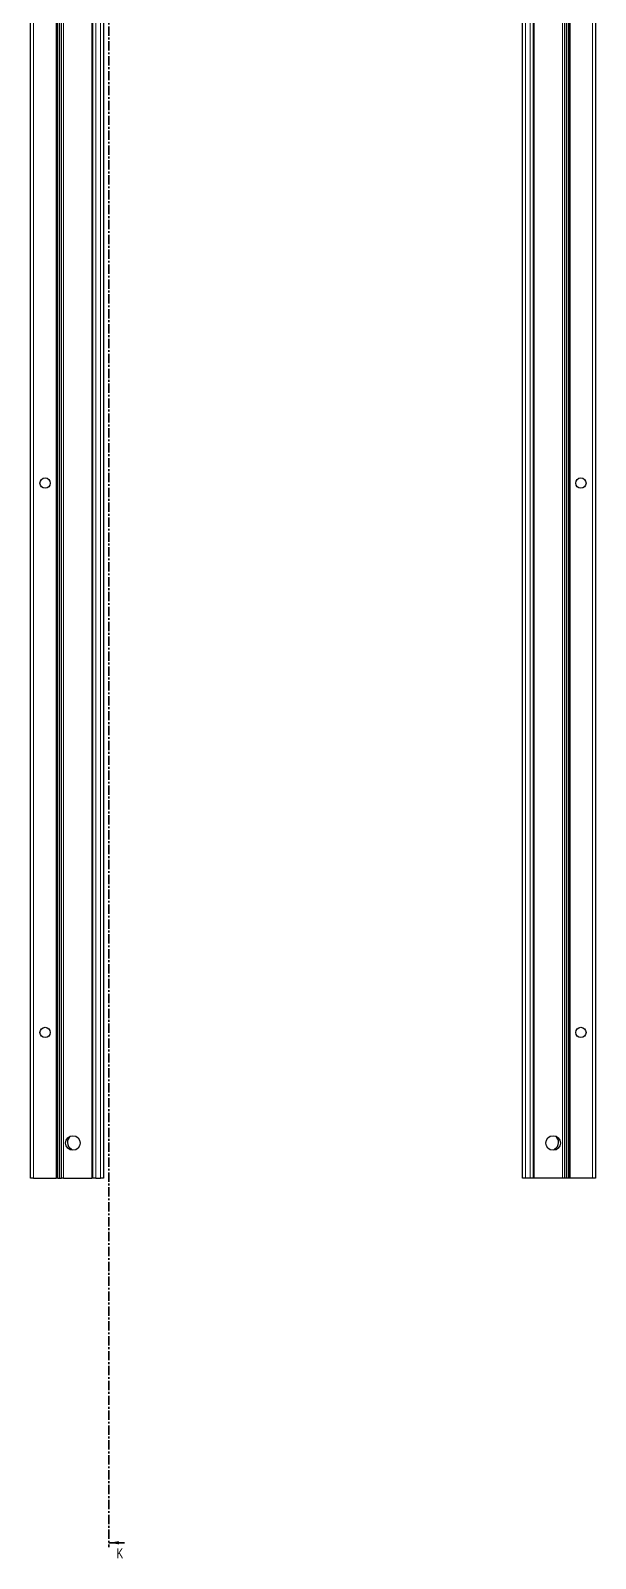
# Model space of a CAD drawing. Header units: millimetres. Extents: x -199 to 2744, y -1647 to 1507.
# Drawn here: x 1263 to 1649, y -1111 to -68 of the extents above; entities that cross this region are included whole.
import ezdxf

# ---------------------------------------------------------------- set-up
doc = ezdxf.new("R2010")
doc.units = ezdxf.units.MM
doc.linetypes.add('CENTER', pattern=[10.16, 6.35, -1.27, 1.27, -1.27])
doc.styles.add('SLDTEXTSTYLE0', font='TXT', dxfattribs={"width": 0.75})

msp = doc.modelspace()

# ---------------------------------------------------------------- linework, layer by layer
at = {"color": 7, "linetype": 'CENTER', "lineweight": 35}
msp.add_line((1316.72, 1499.09), (1316.72, -1103.67), dxfattribs=at)
at = {"color": 7, "linetype": 'Continuous', "lineweight": 25}
for p, q in [((1263.29, -851.79), (1263.29, 647.21)), ((1283.08, 647.21), (1283.08, -851.79)), ((1283.11, 647.21), (1283.11, -851.79)), ((1305.79, -851.79), (1305.79, 647.21)), ((1312.99, 647.21), (1312.99, -851.79)), ((1598.99, -851.79), (1598.99, 647.21)), ((1606.19, 647.21), (1606.19, -851.79)), ((1628.86, -851.79), (1628.86, 647.21)), ((1628.89, -851.79), (1628.89, 647.21)), ((1648.69, 647.21), (1648.69, -851.79)), ((1281.29, -76.54), (1281.29, -28.04)), ((1630.69, -28.04), (1630.69, -76.54)), ((1281.35, -76.65), (1281.29, -76.54)), ((1281.29, -76.54), (1281.29, -78.04)), ((1281.29, -78.04), (1281.35, -77.94)), ((1281.29, -126.54), (1281.29, -78.04)), ((1281.35, -77.94), (1281.35, -76.65)), ((1630.69, -76.54), (1630.62, -76.65)), ((1630.62, -76.65), (1630.62, -77.94)), ((1630.62, -77.94), (1630.69, -78.04)), ((1630.69, -78.04), (1630.69, -76.54)), ((1630.69, -78.04), (1630.69, -126.54)), ((1281.35, -126.65), (1281.29, -126.54)), ((1281.29, -126.54), (1281.29, -128.04)), ((1281.29, -128.04), (1281.35, -127.94)), ((1281.29, -176.54), (1281.29, -128.04)), ((1281.35, -127.94), (1281.35, -126.65)), ((1630.69, -126.54), (1630.62, -126.65)), ((1630.62, -126.65), (1630.62, -127.94)), ((1630.62, -127.94), (1630.69, -128.04)), ((1630.69, -128.04), (1630.69, -126.54)), ((1630.69, -128.04), (1630.69, -176.54)), ((1281.35, -176.65), (1281.29, -176.54)), ((1281.29, -176.54), (1281.29, -178.04)), ((1281.35, -177.94), (1281.35, -176.65)), ((1630.69, -176.54), (1630.62, -176.65)), ((1630.62, -176.65), (1630.62, -177.94)), ((1630.69, -178.04), (1630.69, -176.54)), ((1281.29, -178.04), (1281.35, -177.94)), ((1281.29, -226.54), (1281.29, -178.04)), ((1630.62, -177.94), (1630.69, -178.04)), ((1630.69, -178.04), (1630.69, -226.54)), ((1281.35, -226.65), (1281.29, -226.54)), ((1281.29, -226.54), (1281.29, -228.04)), ((1281.29, -228.04), (1281.35, -227.94)), ((1281.29, -276.54), (1281.29, -228.04)), ((1281.35, -227.94), (1281.35, -226.65)), ((1630.69, -226.54), (1630.62, -226.65)), ((1630.62, -226.65), (1630.62, -227.94)), ((1630.62, -227.94), (1630.69, -228.04)), ((1630.69, -228.04), (1630.69, -226.54)), ((1630.69, -228.04), (1630.69, -276.54)), ((1281.35, -276.65), (1281.29, -276.54)), ((1281.29, -276.54), (1281.29, -278.04)), ((1281.29, -278.04), (1281.35, -277.94)), ((1281.29, -326.54), (1281.29, -278.04)), ((1281.35, -277.94), (1281.35, -276.65)), ((1630.69, -276.54), (1630.62, -276.65)), ((1630.62, -276.65), (1630.62, -277.94)), ((1630.62, -277.94), (1630.69, -278.04)), ((1630.69, -278.04), (1630.69, -276.54)), ((1630.69, -278.04), (1630.69, -326.54)), ((1281.35, -326.65), (1281.29, -326.54)), ((1281.29, -326.54), (1281.29, -328.04)), ((1281.29, -328.04), (1281.35, -327.94)), ((1281.29, -376.54), (1281.29, -328.04)), ((1281.35, -327.94), (1281.35, -326.65)), ((1630.69, -326.54), (1630.62, -326.65)), ((1630.62, -326.65), (1630.62, -327.94)), ((1630.62, -327.94), (1630.69, -328.04)), ((1630.69, -328.04), (1630.69, -326.54)), ((1630.69, -328.04), (1630.69, -376.54)), ((1281.35, -376.65), (1281.29, -376.54)), ((1281.29, -376.54), (1281.29, -378.04)), ((1281.29, -378.04), (1281.35, -377.94)), ((1281.29, -426.54), (1281.29, -378.04)), ((1281.35, -377.94), (1281.35, -376.65)), ((1630.69, -376.54), (1630.62, -376.65)), ((1630.62, -376.65), (1630.62, -377.94)), ((1630.62, -377.94), (1630.69, -378.04)), ((1630.69, -378.04), (1630.69, -376.54)), ((1630.69, -378.04), (1630.69, -426.54)), ((1281.35, -426.65), (1281.29, -426.54)), ((1281.29, -426.54), (1281.29, -428.04)), ((1281.35, -427.94), (1281.35, -426.65)), ((1630.69, -426.54), (1630.62, -426.65)), ((1630.62, -426.65), (1630.62, -427.94)), ((1630.69, -428.04), (1630.69, -426.54)), ((1281.29, -428.04), (1281.35, -427.94)), ((1281.29, -476.54), (1281.29, -428.04)), ((1630.62, -427.94), (1630.69, -428.04)), ((1630.69, -428.04), (1630.69, -476.54)), ((1281.35, -476.65), (1281.29, -476.54)), ((1281.29, -476.54), (1281.29, -478.04)), ((1281.29, -478.04), (1281.35, -477.94)), ((1281.29, -526.54), (1281.29, -478.04)), ((1281.35, -477.94), (1281.35, -476.65)), ((1630.69, -476.54), (1630.62, -476.65)), ((1630.62, -476.65), (1630.62, -477.94)), ((1630.62, -477.94), (1630.69, -478.04)), ((1630.69, -478.04), (1630.69, -476.54)), ((1630.69, -478.04), (1630.69, -526.54)), ((1281.35, -526.65), (1281.29, -526.54)), ((1281.29, -526.54), (1281.29, -528.04)), ((1281.29, -528.04), (1281.35, -527.94)), ((1281.29, -576.54), (1281.29, -528.04)), ((1281.35, -527.94), (1281.35, -526.65)), ((1630.69, -526.54), (1630.62, -526.65)), ((1630.62, -526.65), (1630.62, -527.94)), ((1630.62, -527.94), (1630.69, -528.04)), ((1630.69, -528.04), (1630.69, -526.54)), ((1630.69, -528.04), (1630.69, -576.54)), ((1281.35, -576.65), (1281.29, -576.54)), ((1281.29, -576.54), (1281.29, -578.04)), ((1281.29, -578.04), (1281.35, -577.94)), ((1281.29, -626.54), (1281.29, -578.04)), ((1281.35, -577.94), (1281.35, -576.65)), ((1630.69, -576.54), (1630.62, -576.65)), ((1630.62, -576.65), (1630.62, -577.94)), ((1630.62, -577.94), (1630.69, -578.04)), ((1630.69, -578.04), (1630.69, -576.54)), ((1630.69, -578.04), (1630.69, -626.54)), ((1281.35, -626.65), (1281.29, -626.54)), ((1281.29, -626.54), (1281.29, -628.04)), ((1281.29, -628.04), (1281.35, -627.94)), ((1281.29, -676.54), (1281.29, -628.04)), ((1281.35, -627.94), (1281.35, -626.65)), ((1630.69, -626.54), (1630.62, -626.65)), ((1630.62, -626.65), (1630.62, -627.94)), ((1630.62, -627.94), (1630.69, -628.04)), ((1630.69, -628.04), (1630.69, -626.54)), ((1630.69, -628.04), (1630.69, -676.54)), ((1281.35, -676.65), (1281.29, -676.54)), ((1281.29, -676.54), (1281.29, -678.04)), ((1281.35, -677.94), (1281.35, -676.65)), ((1630.69, -676.54), (1630.62, -676.65)), ((1630.62, -676.65), (1630.62, -677.94)), ((1630.69, -678.04), (1630.69, -676.54)), ((1281.29, -678.04), (1281.35, -677.94)), ((1281.29, -726.54), (1281.29, -678.04)), ((1630.62, -677.94), (1630.69, -678.04)), ((1630.69, -678.04), (1630.69, -726.54)), ((1281.35, -726.65), (1281.29, -726.54)), ((1281.29, -726.54), (1281.29, -728.04)), ((1281.29, -728.04), (1281.35, -727.94)), ((1281.29, -776.54), (1281.29, -728.04)), ((1281.35, -727.94), (1281.35, -726.65)), ((1630.69, -726.54), (1630.62, -726.65)), ((1630.62, -726.65), (1630.62, -727.94)), ((1630.62, -727.94), (1630.69, -728.04)), ((1630.69, -728.04), (1630.69, -726.54)), ((1630.69, -728.04), (1630.69, -776.54)), ((1281.35, -776.65), (1281.29, -776.54)), ((1281.29, -776.54), (1281.29, -778.04)), ((1281.29, -778.04), (1281.35, -777.94)), ((1281.29, -826.54), (1281.29, -778.04)), ((1281.35, -777.94), (1281.35, -776.65)), ((1630.69, -776.54), (1630.62, -776.65)), ((1630.62, -776.65), (1630.62, -777.94)), ((1630.62, -777.94), (1630.69, -778.04)), ((1630.69, -778.04), (1630.69, -776.54)), ((1630.69, -778.04), (1630.69, -826.54)), ((1281.35, -826.65), (1281.29, -826.54)), ((1281.29, -826.54), (1281.29, -828.04)), ((1281.29, -828.04), (1281.35, -827.94)), ((1281.29, -851.79), (1281.29, -828.04)), ((1281.35, -827.94), (1281.35, -826.65)), ((1291.34, -832.73), (1291.34, -832.32)), ((1620.64, -832.32), (1620.64, -832.73)), ((1630.69, -826.54), (1630.62, -826.65)), ((1630.62, -826.65), (1630.62, -827.94)), ((1630.62, -827.94), (1630.69, -828.04)), ((1630.69, -828.04), (1630.69, -826.54)), ((1630.69, -828.04), (1630.69, -851.79)), ((1265.29, -851.79), (1263.29, -851.79)), ((1265.29, -851.79), (1280.64, -851.79)), ((1281.29, -851.79), (1280.64, -851.79)), ((1281.87, -851.79), (1281.29, -851.79)), ((1281.87, -851.79), (1283.08, -851.79)), ((1283.08, -851.79), (1283.11, -851.79)), ((1283.11, -851.79), (1284.32, -851.79)), ((1285.73, -851.79), (1284.32, -851.79)), ((1285.73, -851.79), (1305.14, -851.79)), ((1305.79, -851.79), (1305.14, -851.79)), ((1307.79, -851.79), (1305.79, -851.79)), ((1307.79, -851.79), (1310.99, -851.79)), ((1312.99, -851.79), (1310.99, -851.79)), ((1600.99, -851.79), (1598.99, -851.79)), ((1604.19, -851.79), (1600.99, -851.79)), ((1606.19, -851.79), (1604.19, -851.79)), ((1606.84, -851.79), (1606.19, -851.79)), ((1626.24, -851.79), (1606.84, -851.79)), ((1627.65, -851.79), (1626.24, -851.79)), ((1628.86, -851.79), (1627.65, -851.79)), ((1628.89, -851.79), (1628.86, -851.79)), ((1630.1, -851.79), (1628.89, -851.79)), ((1630.69, -851.79), (1630.1, -851.79)), ((1631.34, -851.79), (1630.69, -851.79)), ((1646.69, -851.79), (1631.34, -851.79)), ((1648.69, -851.79), (1646.69, -851.79))]:
    msp.add_line(p, q, dxfattribs=at)
at = {"color": 8, "linetype": 'Continuous', "lineweight": 18}
for p, q in [((1265.29, 647.21), (1265.29, -851.79)), ((1280.64, -851.79), (1280.64, 647.21)), ((1281.87, 647.21), (1281.87, -851.79)), ((1284.32, -851.79), (1284.32, 647.21)), ((1285.73, 647.21), (1285.73, -851.79)), ((1305.14, -851.79), (1305.14, 647.21)), ((1307.79, 647.21), (1307.79, -851.79)), ((1310.99, -851.79), (1310.99, 647.21)), ((1600.99, 647.21), (1600.99, -851.79)), ((1604.19, -851.79), (1604.19, 647.21)), ((1606.84, 647.21), (1606.84, -851.79)), ((1626.24, -851.79), (1626.24, 647.21)), ((1627.65, 647.21), (1627.65, -851.79)), ((1630.1, -851.79), (1630.1, 647.21)), ((1631.34, 647.21), (1631.34, -851.79)), ((1646.69, -851.79), (1646.69, 647.21))]:
    msp.add_line(p, q, dxfattribs=at)
at = {"color": 7, "linetype": 'Continuous', "lineweight": 35}
msp.add_line((1327.36, -1100.67), (1316.72, -1100.67), dxfattribs=at)
at = {"color": 7, "linetype": 'Continuous', "lineweight": 25}
for centre, radius in [((1273.19, -377.29), 3.5), ((1638.79, -377.29), 3.5), ((1273.19, -752.29), 3.5), ((1638.79, -752.29), 3.5), ((1292.14, -827.79), 5), ((1619.84, -827.79), 5)]:
    msp.add_circle(centre, radius, dxfattribs=at)
for centre, radius, start, end in [((1293.64, -827.29), 5.25, 126.18914, 240.85926), ((1618.34, -827.29), 5.25, 299.14074, 53.81086), ((1290.84, -832.32), 0.5, 0, 60.85926), ((1621.14, -832.32), 0.5, 119.14074, 180)]:
    msp.add_arc(centre, radius, start, end, dxfattribs=at)
at = {"color": 7, "linetype": 'Continuous', "lineweight": 35}
msp.add_solid([(1316.72, -1100.67), (1323.72, -1101.79), (1323.72, -1099.55)], dxfattribs=at)

# ---------------------------------------------------------------- texts
at = {"color": 7, "linetype": 'Continuous', "insert": (1321.84, -1104.38), "char_height": 7, "attachment_point": 1, "style": 'SLDTEXTSTYLE0'}
msp.add_mtext('K', dxfattribs=at)

doc.saveas('drawing.dxf')
